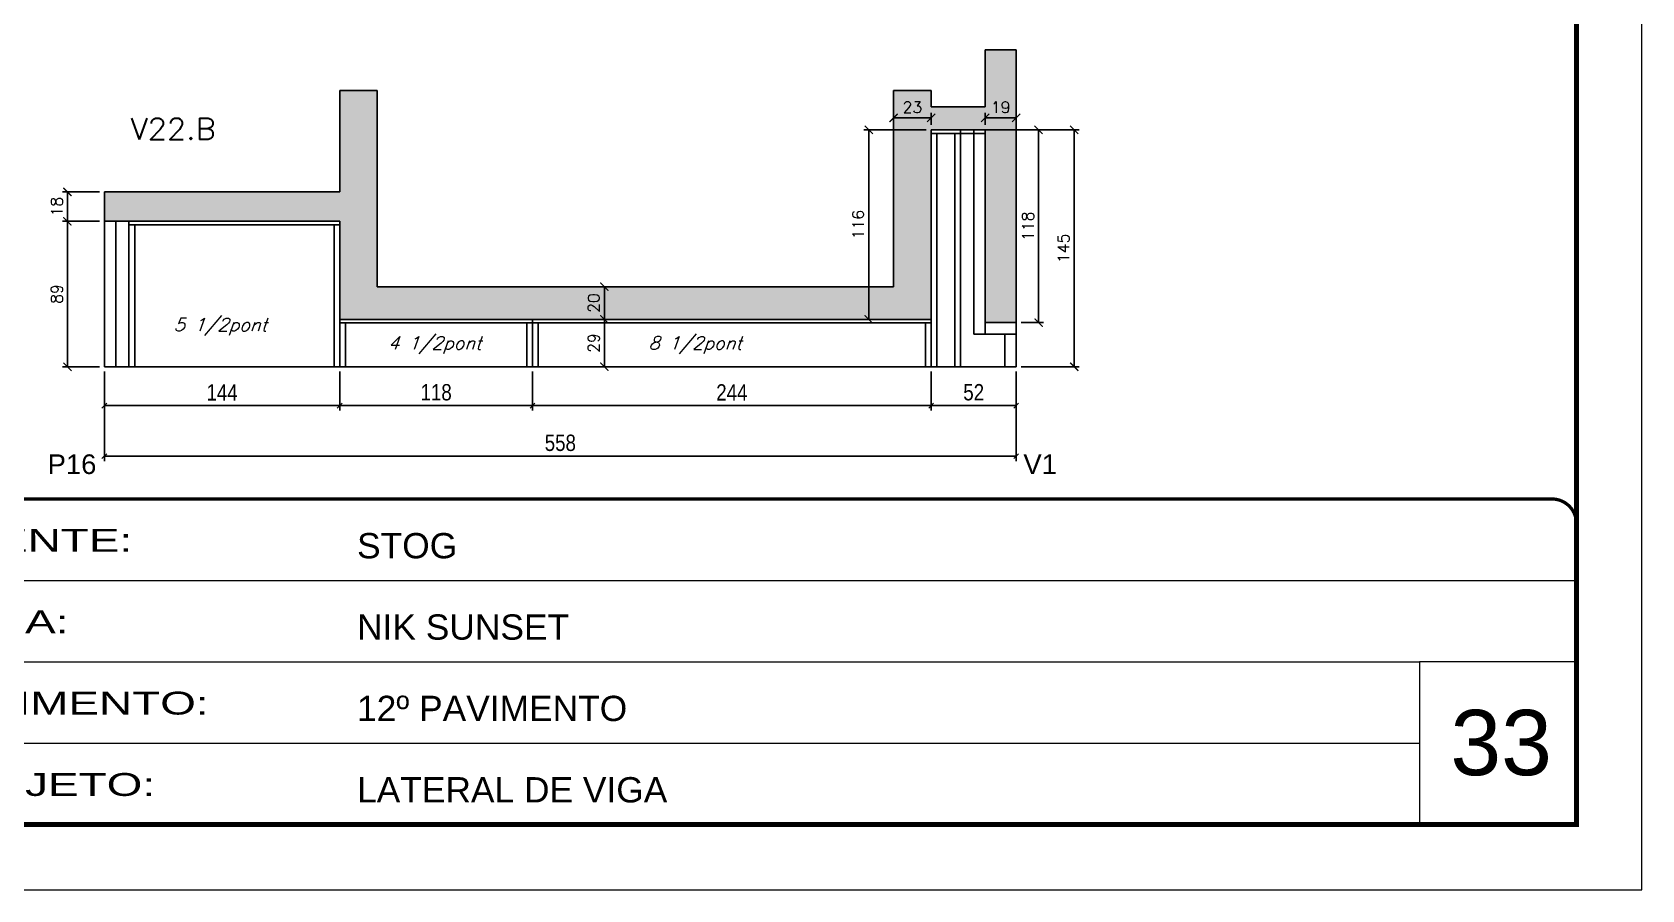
# Model space of a CAD drawing. Extents: x -10448 to -1189, y -11772 to 17235.
# Drawn here: x -9948 to -8963, y 6606 to 7131 of the extents above; entities that cross this region are included whole.
import ezdxf

# ---------------------------------------------------------------- set-up
doc = ezdxf.new("R2010")
doc.units = 0
doc.linetypes.add('CONTINUO', pattern=[0])
doc.linetypes.add('DASHED', pattern=[0.75, 0.5, -0.25])
for name, color, linetype in [('5', 5, 'Continuous'), ('COTA', 241, 'Continuous'), ('Painéis', 200, 'Continuous'), ('SARR_2.2x7', 40, 'Continuous'), ('SARR_3.5x7', 81, 'Continuous'), ('texto', 7, 'Continuous')]:
    doc.layers.add(name, color=color, linetype=linetype)
for name, color, linetype, lineweight in [('CARIMBO', 255, 'Continuous', 9), ('Folhas', 255, 'Continuous', 9), ('SARRAFO DE PRESSAO', 251, 'DASHED', 9), ('Texto Seção', 7, 'Continuous', 15)]:
    doc.layers.add(name, color=color, linetype=linetype, lineweight=lineweight)
doc.styles.add('ARIAL', font='arial.ttf')
doc.styles.add('COTA TECNICA', font='techl___.ttf', dxfattribs={"height": 10})
doc.styles.add('REGUA-120', font='ROMANS.shx', dxfattribs={"height": 15})
doc.styles.add('Romans', font='romans.shx')
doc.styles.get("Standard").update_dxf_attribs({"font": 'arial.ttf'})
doc.styles.add('Tecnologia', font='')
doc.styles.get('Tecnologia').set_extended_font_data('Forgotten Futurist')
doc.dimstyles.new('Cota Paínel', dxfattribs={"dimtxt": 7, "dimasz": 5, "dimexe": 3, "dimexo": 3, "dimgap": 3, "dimtad": 1, "dimdec": 1, "dimzin": 12, "dimdsep": 46, "dimtxsty": 'Romans', "dimblk": 'ARCHTICK', "dimcen": 0, "dimclrd": 4, "dimclre": 4, "dimclrt": 1, "dimadec": 1, "dimazin": 3, "dimtfac": 1, "dimtdec": 1, "dimtmove": 0, "dimatfit": 3, "dimldrblk": 'OBLIQUE', "dimfxl": 1, "dimtolj": 1, "dimtzin": 12, "dimarcsym": 0})
doc.dimstyles.new('PAINEL', dxfattribs={"dimtxt": 10, "dimasz": 3, "dimexe": 3, "dimexo": 3, "dimgap": 3, "dimtad": 1, "dimdec": 1, "dimzin": 12, "dimdsep": 46, "dimtxsty": 'COTA TECNICA', "dimblk1": 'OBLIQUE', "dimblk2": 'OBLIQUE', "dimsah": 1, "dimcen": 0.9, "dimclrd": 4, "dimclre": 4, "dimclrt": 240, "dimadec": 1, "dimazin": 3, "dimtfac": 1, "dimtdec": 1, "dimtmove": 0, "dimatfit": 3, "dimfxl": 1, "dimtolj": 1, "dimtzin": 12, "dimarcsym": 0})

# ---------------------------------------------------------------- blocks, each defined once
blk = doc.blocks.new('9999999999')
at = {"color": 30, "linetype": 'CONTINUO'}
for p, q in [((98564.56, 34379.64), (99583.98, 34379.64)), ((98564.56, 34329.83), (99487.98, 34329.83)), ((99583.98, 34329.83), (99487.98, 34329.83)), ((99487.98, 34329.83), (99487.98, 34230.21)), ((98564.56, 34280.02), (99487.98, 34280.02))]:
    blk.add_line(p, q, dxfattribs=at)
at = {"color": 30, "linetype": 'CONTINUO', "const_width": 2}
blk.add_lwpolyline([(99583.98, 34230.21), (99583.98, 34414.45, 0.414214), (99568.98, 34429.45), (98228.98, 34429.45, 0.414214), (98213.98, 34414.45), (98213.98, 34245.21, 0.414214), (98228.98, 34230.21), (99583.98, 34230.21)], format="xyb", dxfattribs=at)
at = {"layer": 'Folhas'}
blk.add_lwpolyline([(98138.98, 34190.21), (99623.98, 34190.21), (99623.98, 35240.21), (98138.98, 35240.21)], close=True, dxfattribs=at)
at = {"layer": 'Folhas', "color": 30, "const_width": 3}
blk.add_lwpolyline([(98213.98, 34230.21), (99583.98, 34230.21), (99583.98, 35200.21), (98213.98, 35200.21)], close=True, dxfattribs=at)
at = {"color": 7, "linetype": 'Continuous', "ltscale": 5, "style": 'ARIAL'}
for s, height, p in [('STOG', 15.483, (98837.68, 34393.13)), ('NIK SUNSET', 15.483, (98837.68, 34343.32)), ('12º PAVIMENTO', 15.4829, (98837.68, 34293.51)), ('LATERAL DE VIGA', 15.4829, (98837.68, 34243.7))]:
    blk.add_text(s, height=height, dxfattribs=at).set_placement(p)
at = {"layer": 'Folhas', "color": 7, "style": 'Tecnologia', "width": 1.5}
for s, p in [('CLIENTE:', (98573.65, 34397.17)), ('OBRA:', (98573.65, 34347.31)), ('PAVIMENTO:', (98573.65, 34297.5)), ('PROJETO:', (98573.65, 34247.69))]:
    blk.add_text(s, height=14, dxfattribs=at).set_placement(p)
blk = doc.blocks.new('_Oblique')
at = {"color": 0, "linetype": 'ByBlock', "lineweight": -2}
blk.add_line((-0.5, -0.5), (0.5, 0.5), dxfattribs=at)
blk = doc.blocks.new('*D924')
at = {"layer": 'COTA', "color": 4, "linetype": 'ByBlock', "lineweight": -2, "transparency": 16777216}
for p, q in [((-9398.18, 6922.84), (-9398.18, 6899.05)), ((-9346.18, 6922.84), (-9346.18, 6899.05)), ((-9346.18, 6902.05), (-9398.18, 6902.05))]:
    blk.add_line(p, q, dxfattribs=at)
at = {"layer": 'Defpoints', "color": 0, "linetype": 'ByBlock', "transparency": 16777216}
for p in [(-9398.18, 6925.84), (-9346.18, 6925.84), (-9398.18, 6902.05)]:
    blk.add_point(p, dxfattribs=at)
at = {"layer": 'COTA', "color": 4, "linetype": 'ByBlock', "lineweight": -2, "transparency": 16777216, "xscale": 3, "yscale": 3, "zscale": 3, "rotation": 180}
blk.add_blockref('_Oblique', (-9398.18, 6902.05), dxfattribs=at)
at = {"layer": 'COTA', "color": 4, "linetype": 'ByBlock', "lineweight": -2, "transparency": 16777216, "xscale": 3, "yscale": 3, "zscale": 3}
blk.add_blockref('_Oblique', (-9346.18, 6902.05), dxfattribs=at)
at = {"layer": 'COTA', "color": 240, "linetype": 'ByBlock', "transparency": 16777216, "insert": (-9372.18, 6910.16), "char_height": 10, "attachment_point": 5, "style": 'COTA TECNICA'}
blk.add_mtext('\\A1;52', dxfattribs=at)
blk = doc.blocks.new('*D920')
at = {"layer": 'COTA', "color": 4, "linetype": 'ByBlock', "lineweight": -2, "transparency": 16777216}
for p, q in [((-9642.18, 6922.84), (-9642.18, 6899.05)), ((-9398.18, 6922.84), (-9398.18, 6899.05)), ((-9398.18, 6902.05), (-9642.18, 6902.05))]:
    blk.add_line(p, q, dxfattribs=at)
at = {"layer": 'Defpoints', "color": 0, "linetype": 'ByBlock', "transparency": 16777216}
for p in [(-9642.18, 6925.84), (-9398.18, 6925.84), (-9642.18, 6902.05)]:
    blk.add_point(p, dxfattribs=at)
at = {"layer": 'COTA', "color": 4, "linetype": 'ByBlock', "lineweight": -2, "transparency": 16777216, "xscale": 3, "yscale": 3, "zscale": 3, "rotation": 180}
blk.add_blockref('_Oblique', (-9642.18, 6902.05), dxfattribs=at)
at = {"layer": 'COTA', "color": 4, "linetype": 'ByBlock', "lineweight": -2, "transparency": 16777216, "xscale": 3, "yscale": 3, "zscale": 3}
blk.add_blockref('_Oblique', (-9398.18, 6902.05), dxfattribs=at)
at = {"layer": 'COTA', "color": 240, "linetype": 'ByBlock', "transparency": 16777216, "insert": (-9520.18, 6910.12), "char_height": 10, "attachment_point": 5, "style": 'COTA TECNICA'}
blk.add_mtext('\\A1;244', dxfattribs=at)
blk = doc.blocks.new('*D921')
at = {"layer": 'COTA', "color": 4, "linetype": 'ByBlock', "lineweight": -2, "transparency": 16777216}
for p, q in [((-9904.18, 6922.84), (-9904.18, 6868.06)), ((-9346.18, 6922.84), (-9346.18, 6868.06)), ((-9346.18, 6871.06), (-9904.18, 6871.06))]:
    blk.add_line(p, q, dxfattribs=at)
at = {"layer": 'Defpoints', "color": 0, "linetype": 'ByBlock', "transparency": 16777216}
for p in [(-9904.18, 6925.84), (-9346.18, 6925.84), (-9904.18, 6871.06)]:
    blk.add_point(p, dxfattribs=at)
at = {"layer": 'COTA', "color": 4, "linetype": 'ByBlock', "lineweight": -2, "transparency": 16777216, "xscale": 3, "yscale": 3, "zscale": 3, "rotation": 180}
blk.add_blockref('_Oblique', (-9904.18, 6871.06), dxfattribs=at)
at = {"layer": 'COTA', "color": 4, "linetype": 'ByBlock', "lineweight": -2, "transparency": 16777216, "xscale": 3, "yscale": 3, "zscale": 3}
blk.add_blockref('_Oblique', (-9346.18, 6871.06), dxfattribs=at)
at = {"layer": 'COTA', "color": 240, "linetype": 'ByBlock', "transparency": 16777216, "insert": (-9625.18, 6879.19), "char_height": 10, "attachment_point": 5, "style": 'COTA TECNICA'}
blk.add_mtext('\\A1;558', dxfattribs=at)
blk = doc.blocks.new('*D922')
at = {"layer": 'COTA', "color": 4, "linetype": 'ByBlock', "lineweight": -2, "transparency": 16777216}
for p, q in [((-9642.18, 6922.84), (-9642.18, 6899.05)), ((-9760.18, 6910.59), (-9760.18, 6899.05)), ((-9642.18, 6902.05), (-9760.18, 6902.05))]:
    blk.add_line(p, q, dxfattribs=at)
at = {"layer": 'Defpoints', "color": 0, "linetype": 'ByBlock', "transparency": 16777216}
for p in [(-9642.18, 6925.84), (-9760.18, 6913.59), (-9760.18, 6902.05)]:
    blk.add_point(p, dxfattribs=at)
at = {"layer": 'COTA', "color": 4, "linetype": 'ByBlock', "lineweight": -2, "transparency": 16777216, "xscale": 3, "yscale": 3, "zscale": 3, "rotation": 180}
blk.add_blockref('_Oblique', (-9760.18, 6902.05), dxfattribs=at)
at = {"layer": 'COTA', "color": 4, "linetype": 'ByBlock', "lineweight": -2, "transparency": 16777216, "xscale": 3, "yscale": 3, "zscale": 3}
blk.add_blockref('_Oblique', (-9642.18, 6902.05), dxfattribs=at)
at = {"layer": 'COTA', "color": 240, "linetype": 'ByBlock', "transparency": 16777216, "insert": (-9701.18, 6910.14), "char_height": 10, "attachment_point": 5, "style": 'COTA TECNICA'}
blk.add_mtext('\\A1;118', dxfattribs=at)
blk = doc.blocks.new('*D925')
at = {"layer": 'COTA', "color": 4, "linetype": 'ByBlock', "lineweight": -2, "transparency": 16777216}
for p, q in [((-9904.18, 6922.84), (-9904.18, 6899.05)), ((-9760.18, 6922.84), (-9760.18, 6899.05)), ((-9904.18, 6902.05), (-9760.18, 6902.05))]:
    blk.add_line(p, q, dxfattribs=at)
at = {"layer": 'Defpoints', "color": 0, "linetype": 'ByBlock', "transparency": 16777216}
for p in [(-9904.18, 6925.84), (-9760.18, 6925.84), (-9760.18, 6902.05)]:
    blk.add_point(p, dxfattribs=at)
at = {"layer": 'COTA', "color": 4, "linetype": 'ByBlock', "lineweight": -2, "transparency": 16777216, "xscale": 3, "yscale": 3, "zscale": 3, "rotation": 180}
blk.add_blockref('_Oblique', (-9904.18, 6902.05), dxfattribs=at)
at = {"layer": 'COTA', "color": 4, "linetype": 'ByBlock', "lineweight": -2, "transparency": 16777216, "xscale": 3, "yscale": 3, "zscale": 3}
blk.add_blockref('_Oblique', (-9760.18, 6902.05), dxfattribs=at)
at = {"layer": 'COTA', "color": 240, "linetype": 'ByBlock', "transparency": 16777216, "insert": (-9832.18, 6910.12), "char_height": 10, "attachment_point": 5, "style": 'COTA TECNICA'}
blk.add_mtext('\\A1;144', dxfattribs=at)
blk = doc.blocks.new('_ArchTick')
at = {"color": 0, "linetype": 'ByBlock', "const_width": 0.15}
blk.add_lwpolyline([(-0.5, -0.5), (0.5, 0.5)], dxfattribs=at)
blk = doc.blocks.new('*D926')
at = {"layer": 'COTA', "color": 4, "lineweight": -2, "transparency": 16777216}
for p, q in [((-9365.18, 7073.84), (-9365.18, 7081.18)), ((-9346.18, 7078.18), (-9365.18, 7078.18)), ((-9346.18, 7046.71), (-9346.18, 7081.18))]:
    blk.add_line(p, q, dxfattribs=at)
at = {"layer": 'Defpoints', "color": 0, "transparency": 16777216}
for p in [(-9365.18, 7078.18), (-9365.18, 7070.84), (-9346.18, 7043.71)]:
    blk.add_point(p, dxfattribs=at)
at = {"layer": 'COTA', "color": 4, "lineweight": -2, "transparency": 16777216, "xscale": 5, "yscale": 5, "zscale": 5, "rotation": 180}
blk.add_blockref('_ArchTick', (-9365.18, 7078.18), dxfattribs=at)
at = {"layer": 'COTA', "color": 4, "lineweight": -2, "transparency": 16777216, "xscale": 5, "yscale": 5, "zscale": 5}
blk.add_blockref('_ArchTick', (-9346.18, 7078.18), dxfattribs=at)
at = {"layer": 'COTA', "color": 1, "transparency": 16777216, "insert": (-9355.68, 7084.68), "char_height": 7, "attachment_point": 5, "style": 'Romans'}
blk.add_mtext('\\A1;19', dxfattribs=at)
blk = doc.blocks.new('*D927')
at = {"layer": 'COTA', "color": 4, "lineweight": -2, "transparency": 16777216}
for p, q in [((-9421.18, 7073.84), (-9421.18, 7081.18)), ((-9398.18, 7078.18), (-9421.18, 7078.18)), ((-9398.18, 7073.84), (-9398.18, 7081.18))]:
    blk.add_line(p, q, dxfattribs=at)
at = {"layer": 'Defpoints', "color": 0, "transparency": 16777216}
for p in [(-9421.18, 7078.18), (-9421.18, 7070.84), (-9398.18, 7070.84)]:
    blk.add_point(p, dxfattribs=at)
at = {"layer": 'COTA', "color": 4, "lineweight": -2, "transparency": 16777216, "xscale": 5, "yscale": 5, "zscale": 5, "rotation": 180}
blk.add_blockref('_ArchTick', (-9421.18, 7078.18), dxfattribs=at)
at = {"layer": 'COTA', "color": 4, "lineweight": -2, "transparency": 16777216, "xscale": 5, "yscale": 5, "zscale": 5}
blk.add_blockref('_ArchTick', (-9398.18, 7078.18), dxfattribs=at)
at = {"layer": 'COTA', "color": 1, "transparency": 16777216, "insert": (-9409.68, 7084.68), "char_height": 7, "attachment_point": 5, "style": 'Romans'}
blk.add_mtext('\\A1;23', dxfattribs=at)
blk = doc.blocks.new('*D923')
at = {"layer": 'COTA', "color": 4, "lineweight": -2, "transparency": 16777216}
for p, q in [((-9359.74, 7070.84), (-9329.44, 7070.84)), ((-9332.44, 6952.84), (-9332.44, 7070.84)), ((-9343.18, 6952.84), (-9329.44, 6952.84))]:
    blk.add_line(p, q, dxfattribs=at)
at = {"layer": 'Defpoints', "color": 0, "transparency": 16777216}
for p in [(-9362.74, 7070.84), (-9332.44, 7070.84), (-9346.18, 6952.84)]:
    blk.add_point(p, dxfattribs=at)
at = {"layer": 'COTA', "color": 4, "lineweight": -2, "transparency": 16777216, "xscale": 5, "yscale": 5, "zscale": 5}
for p, rotation in [((-9332.44, 7070.84), 90), ((-9332.44, 6952.84), 270)]:
    blk.add_blockref('_ArchTick', p, dxfattribs=dict(at, rotation=rotation))
at = {"layer": 'COTA', "color": 1, "transparency": 16777216, "insert": (-9338.94, 7011.84), "char_height": 7, "attachment_point": 5, "rotation": 90, "style": 'Romans'}
blk.add_mtext('\\A1;118', dxfattribs=at)
blk = doc.blocks.new('*D928')
at = {"layer": 'COTA', "color": 4, "lineweight": -2, "transparency": 16777216}
for p, q in [((-9401.18, 7070.84), (-9439.41, 7070.84)), ((-9436.41, 7070.84), (-9436.41, 6954.84)), ((-9401.18, 6954.84), (-9439.41, 6954.84))]:
    blk.add_line(p, q, dxfattribs=at)
at = {"layer": 'Defpoints', "color": 0, "transparency": 16777216}
for p in [(-9398.18, 7070.84), (-9436.41, 6954.84), (-9398.18, 6954.84)]:
    blk.add_point(p, dxfattribs=at)
at = {"layer": 'COTA', "color": 4, "lineweight": -2, "transparency": 16777216, "xscale": 5, "yscale": 5, "zscale": 5}
for p, rotation in [((-9436.41, 7070.84), 90), ((-9436.41, 6954.84), 270)]:
    blk.add_blockref('_ArchTick', p, dxfattribs=dict(at, rotation=rotation))
at = {"layer": 'COTA', "color": 1, "transparency": 16777216, "insert": (-9442.91, 7012.84), "char_height": 7, "attachment_point": 5, "rotation": 90, "style": 'Romans'}
blk.add_mtext('\\A1;116', dxfattribs=at)
blk = doc.blocks.new('*D929')
at = {"layer": 'COTA', "color": 4, "lineweight": -2, "transparency": 16777216}
for p, q in [((-9907.18, 7014.84), (-9929.82, 7014.84)), ((-9926.82, 6925.84), (-9926.82, 7014.84)), ((-9907.18, 6925.84), (-9929.82, 6925.84))]:
    blk.add_line(p, q, dxfattribs=at)
at = {"layer": 'Defpoints', "color": 0, "transparency": 16777216}
for p in [(-9926.82, 7014.84), (-9904.18, 7014.84), (-9904.18, 6925.84)]:
    blk.add_point(p, dxfattribs=at)
at = {"layer": 'COTA', "color": 4, "lineweight": -2, "transparency": 16777216, "xscale": 5, "yscale": 5, "zscale": 5}
for p, rotation in [((-9926.82, 7014.84), 90), ((-9926.82, 6925.84), 270)]:
    blk.add_blockref('_ArchTick', p, dxfattribs=dict(at, rotation=rotation))
at = {"layer": 'COTA', "color": 1, "transparency": 16777216, "insert": (-9933.32, 6970.34), "char_height": 7, "attachment_point": 5, "rotation": 90, "style": 'Romans'}
blk.add_mtext('\\A1;89', dxfattribs=at)
blk = doc.blocks.new('*D930')
at = {"layer": 'COTA', "color": 4, "lineweight": -2, "transparency": 16777216}
for p, q in [((-9377.18, 7070.84), (-9307.67, 7070.84)), ((-9310.67, 6925.84), (-9310.67, 7070.84)), ((-9343.18, 6925.84), (-9307.67, 6925.84))]:
    blk.add_line(p, q, dxfattribs=at)
at = {"layer": 'Defpoints', "color": 0, "transparency": 16777216}
for p in [(-9380.18, 7070.84), (-9310.67, 7070.84), (-9346.18, 6925.84)]:
    blk.add_point(p, dxfattribs=at)
at = {"layer": 'COTA', "color": 4, "lineweight": -2, "transparency": 16777216, "xscale": 5, "yscale": 5, "zscale": 5}
for p, rotation in [((-9310.67, 7070.84), 90), ((-9310.67, 6925.84), 270)]:
    blk.add_blockref('_ArchTick', p, dxfattribs=dict(at, rotation=rotation))
at = {"layer": 'COTA', "color": 1, "transparency": 16777216, "insert": (-9317.17, 6998.34), "char_height": 7, "attachment_point": 5, "rotation": 90, "style": 'Romans'}
blk.add_mtext('\\A1;145', dxfattribs=at)
blk = doc.blocks.new('*D931')
at = {"layer": 'COTA', "color": 4, "lineweight": -2, "transparency": 16777216}
for p, q in [((-9582.18, 6974.84), (-9601.2, 6974.84)), ((-9598.2, 6974.84), (-9598.2, 6954.84)), ((-9582.18, 6954.84), (-9601.2, 6954.84))]:
    blk.add_line(p, q, dxfattribs=at)
at = {"layer": 'Defpoints', "color": 0, "transparency": 16777216}
for p in [(-9579.18, 6974.84), (-9598.2, 6954.84), (-9579.18, 6954.84)]:
    blk.add_point(p, dxfattribs=at)
at = {"layer": 'COTA', "color": 4, "lineweight": -2, "transparency": 16777216, "xscale": 5, "yscale": 5, "zscale": 5}
for p, rotation in [((-9598.2, 6974.84), 90), ((-9598.2, 6954.84), 270)]:
    blk.add_blockref('_ArchTick', p, dxfattribs=dict(at, rotation=rotation))
at = {"layer": 'COTA', "color": 1, "transparency": 16777216, "insert": (-9604.7, 6964.84), "char_height": 7, "attachment_point": 5, "rotation": 90, "style": 'Romans'}
blk.add_mtext('\\A1;20', dxfattribs=at)
blk = doc.blocks.new('*D932')
at = {"layer": 'COTA', "color": 4, "lineweight": -2, "transparency": 16777216}
for p, q in [((-9582.18, 6954.84), (-9601.2, 6954.84)), ((-9598.2, 6954.84), (-9598.2, 6925.84)), ((-9582.18, 6925.84), (-9601.2, 6925.84))]:
    blk.add_line(p, q, dxfattribs=at)
at = {"layer": 'Defpoints', "color": 0, "transparency": 16777216}
for p in [(-9579.18, 6954.84), (-9598.2, 6925.84), (-9579.18, 6925.84)]:
    blk.add_point(p, dxfattribs=at)
at = {"layer": 'COTA', "color": 4, "lineweight": -2, "transparency": 16777216, "xscale": 5, "yscale": 5, "zscale": 5}
for p, rotation in [((-9598.2, 6954.84), 90), ((-9598.2, 6925.84), 270)]:
    blk.add_blockref('_ArchTick', p, dxfattribs=dict(at, rotation=rotation))
at = {"layer": 'COTA', "color": 1, "transparency": 16777216, "insert": (-9604.7, 6940.34), "char_height": 7, "attachment_point": 5, "rotation": 90, "style": 'Romans'}
blk.add_mtext('\\A1;29', dxfattribs=at)
blk = doc.blocks.new('*D934')
at = {"layer": 'COTA', "color": 4, "lineweight": -2, "transparency": 16777216}
for p, q in [((-9907.18, 7032.84), (-9929.82, 7032.84)), ((-9926.82, 7014.84), (-9926.82, 7032.84)), ((-9907.18, 7014.84), (-9929.82, 7014.84))]:
    blk.add_line(p, q, dxfattribs=at)
at = {"layer": 'Defpoints', "color": 0, "transparency": 16777216}
for p in [(-9926.82, 7032.84), (-9904.18, 7032.84), (-9904.18, 7014.84)]:
    blk.add_point(p, dxfattribs=at)
at = {"layer": 'COTA', "color": 4, "lineweight": -2, "transparency": 16777216, "xscale": 5, "yscale": 5, "zscale": 5}
for p, rotation in [((-9926.82, 7032.84), 90), ((-9926.82, 7014.84), 270)]:
    blk.add_blockref('_ArchTick', p, dxfattribs=dict(at, rotation=rotation))
at = {"layer": 'COTA', "color": 1, "transparency": 16777216, "insert": (-9933.32, 7023.84), "char_height": 7, "attachment_point": 5, "rotation": 90, "style": 'Romans'}
blk.add_mtext('\\A1;18', dxfattribs=at)

msp = doc.modelspace()

# ---------------------------------------------------------------- hatches: boundary and pattern name
at = {"layer": 'COTA', "linetype": 'ByBlock'}
h = msp.add_hatch(dxfattribs=at)
h.set_pattern_fill('AR-CONC', color=256, scale=0.03)
h.set_pattern_definition([(50, (-1365.61, -47.5465), (5.46554, -0.4781726), [0.5715, -6.2865]), (355, (-1365.61, -47.5465), (-1.0573026, 5.7317054), [0.4572, -5.0292175]), (100.451445, (-1365.1544, -47.5864), (4.4082374, 5.2535326), [0.4857003, -5.3427073]), (46.1842, (-1365.61, -46.0225), (8.1323712, -1.26127), [0.85725, -9.42975]), (96.63556, (-1364.932, -46.128), (7.122124, 7.422784), [0.728551, -8.014068]), (351.18415, (-1365.61, -46.0225), (7.122124, 7.422784), [0.685799, -7.543792]), (21, (-1364.848, -46.4035), (4.5484317, -3.067956), [0.5715, -6.2865]), (326, (-1364.848, -46.4035), (1.8540609, 5.525639), [0.4572, -5.0292]), (71.451445, (-1364.469, -46.659), (6.4024926, 2.457683), [0.4857003, -5.342698]), (37.5, (-1365.6098, -47.5465), (0.0926581, 2.53665117), [0, -4.96824, 0, -5.1054, 0, -5.04825]), (7.5, (-1365.6098, -47.5465), (2.0045899, 3.00541724), [0, -2.91084, 0, -4.85394, 0, -1.92405]), (327.5, (-1367.309, -47.5465), (4.06771786, -0.17186232), [0, -1.905, 0, -5.9436, 0, -7.8867]), (317.5, (-1368.071, -47.5465), (4.4438754, 0.7627947), [0, -2.4765, 0, -3.94716, 0, -5.6007])])
h.paths.add_polyline_path([(-9737.18, 7094.84), (-9760.18, 7094.84), (-9760.18, 7032.84), (-9885.18, 7032.84), (-9904.18, 7032.84), (-9904.18, 7014.84), (-9760.18, 7014.84), (-9760.18, 6954.84), (-9421.18, 6954.84), (-9398.18, 6954.84), (-9398.18, 7070.84), (-9365.18, 7070.84), (-9365.18, 6952.84), (-9346.18, 6952.84), (-9346.18, 7119.84), (-9365.18, 7119.84), (-9365.18, 7084.84), (-9398.18, 7084.84), (-9398.18, 7094.84), (-9421.18, 7094.84), (-9421.18, 6974.84), (-9737.18, 6974.84)])

# ---------------------------------------------------------------- linework, layer by layer
for p, q in [((-9346.18, 7119.84), (-9365.18, 7119.84)), ((-9365.18, 7119.84), (-9365.18, 7084.84)), ((-9346.18, 6952.84), (-9346.18, 7119.84)), ((-9737.18, 7094.84), (-9760.18, 7094.84)), ((-9760.18, 7032.84), (-9760.18, 7094.84)), ((-9737.18, 6974.84), (-9737.18, 7094.84)), ((-9421.18, 6974.84), (-9421.18, 7094.84)), ((-9398.18, 7094.84), (-9421.18, 7094.84)), ((-9398.18, 7084.84), (-9398.18, 7094.84)), ((-9365.18, 7084.84), (-9398.18, 7084.84)), ((-9904.18, 7032.84), (-9885.18, 7032.84)), ((-9904.18, 7014.84), (-9904.18, 7032.84)), ((-9760.18, 7032.84), (-9885.18, 7032.84)), ((-9885.18, 7032.84), (-9885.18, 7032.84)), ((-9421.18, 6974.84), (-9737.18, 6974.84))]:
    msp.add_line(p, q, dxfattribs=at)
at = {"layer": 'Painéis', "linetype": 'ByBlock'}
for p, q in [((-9365.18, 7070.84), (-9398.18, 7070.84)), ((-9398.18, 6954.84), (-9398.18, 7070.84)), ((-9365.18, 6952.84), (-9365.18, 7070.84)), ((-9904.18, 6925.84), (-9904.18, 7014.84)), ((-9760.18, 6954.84), (-9760.18, 7014.84)), ((-9398.18, 6954.84), (-9760.18, 6954.84)), ((-9760.18, 6925.84), (-9760.18, 6954.84)), ((-9760.18, 6954.84), (-9760.18, 6954.84)), ((-9642.18, 6925.84), (-9642.18, 6954.84)), ((-9642.18, 6925.84), (-9642.18, 6954.84)), ((-9398.18, 6954.84), (-9398.18, 6954.84)), ((-9398.18, 6925.84), (-9398.18, 6954.84)), ((-9398.18, 6925.84), (-9398.18, 6954.84)), ((-9346.18, 6952.84), (-9365.18, 6952.84)), ((-9346.18, 6925.84), (-9346.18, 6952.84)), ((-9904.18, 6925.84), (-9760.18, 6925.84)), ((-9398.18, 6925.84), (-9760.18, 6925.84)), ((-9346.18, 6925.84), (-9398.18, 6925.84))]:
    msp.add_line(p, q, dxfattribs=at)
at = {"layer": 'Painéis'}
msp.add_line((-9760.18, 7014.84), (-9904.18, 7014.84), dxfattribs=at)
at = {"layer": 'SARR_2.2x7', "linetype": 'Continuous'}
for p, q in [((-9365.18, 7068.64), (-9398.18, 7068.64)), ((-9372.18, 6945.84), (-9372.18, 7070.84)), ((-9897.18, 6925.84), (-9897.18, 7014.84)), ((-9889.18, 7012.64), (-9760.18, 7012.64)), ((-9642.18, 6952.64), (-9760.18, 6952.64)), ((-9760.18, 6952.64), (-9760.18, 6952.64)), ((-9398.18, 6952.64), (-9642.18, 6952.64)), ((-9398.18, 6952.64), (-9398.18, 6952.64)), ((-9346.18, 6945.84), (-9372.18, 6945.84)), ((-9365.18, 6945.84), (-9365.18, 6952.84)), ((-9353.18, 6925.84), (-9353.18, 6945.84))]:
    msp.add_line(p, q, dxfattribs=at)
at = {"layer": 'SARR_3.5x7'}
for p, q in [((-9398.18, 7070.84), (-9398.18, 6925.84)), ((-9394.68, 7068.64), (-9394.68, 6925.84)), ((-9383.68, 7068.64), (-9383.68, 6925.84)), ((-9380.18, 7070.84), (-9380.18, 6925.84)), ((-9889.18, 7014.84), (-9889.18, 6925.84)), ((-9760.18, 7014.84), (-9760.18, 6925.84)), ((-9885.68, 7012.64), (-9885.68, 6925.84)), ((-9763.68, 7012.64), (-9763.68, 6925.84)), ((-9763.68, 6952.64), (-9763.68, 6925.84)), ((-9760.18, 6954.84), (-9760.18, 6925.84)), ((-9756.68, 6952.64), (-9756.68, 6925.84)), ((-9645.68, 6952.64), (-9645.68, 6925.84)), ((-9642.18, 6952.64), (-9642.18, 6925.84)), ((-9642.18, 6952.64), (-9642.18, 6925.84)), ((-9638.68, 6952.64), (-9638.68, 6925.84)), ((-9401.68, 6952.64), (-9401.68, 6925.84)), ((-9398.18, 6954.84), (-9398.18, 6925.84)), ((-9394.68, 6952.64), (-9394.68, 6925.84)), ((-9763.68, 6925.84), (-9760.18, 6925.84)), ((-9756.68, 6925.84), (-9760.18, 6925.84)), ((-9642.18, 6925.84), (-9645.68, 6925.84)), ((-9642.18, 6925.84), (-9645.68, 6925.84)), ((-9642.18, 6925.84), (-9645.68, 6925.84)), ((-9638.68, 6925.84), (-9642.18, 6925.84)), ((-9638.68, 6925.84), (-9642.18, 6925.84)), ((-9638.68, 6925.84), (-9642.18, 6925.84)), ((-9398.18, 6925.84), (-9401.68, 6925.84)), ((-9394.68, 6925.84), (-9398.18, 6925.84)), ((-9365.18, 6925.84), (-9368.68, 6925.84))]:
    msp.add_line(p, q, dxfattribs=at)

# ---------------------------------------------------------------- block references
at = {"layer": 'SARRAFO DE PRESSAO', "color": 6, "linetype": 'ByBlock'}
msp.add_blockref('9999999999', (-108587.26, -27584.58), dxfattribs=at)

# ---------------------------------------------------------------- texts
at = {"layer": '5', "linetype": 'Continuous'}
for s, rotation, p in [('P16', 0.00004, (-9938.95, 6860.17)), ('V1', 359.99996, (-9341.76, 6860.17))]:
    msp.add_text(s, height=12, rotation=rotation, dxfattribs=at).set_placement(p)
at = {"layer": 'CARIMBO', "style": 'ARIAL'}
msp.add_text('33', height=40, dxfattribs=at).set_placement((-9080.42, 6675.77))
at = {"layer": 'texto', "color": 2, "char_height": 8, "attachment_point": 5, "style": 'Romans'}
for s, insert in [('{\\Q19;\\C256;5 1/2pont}', (-9833.26, 6950.28)), ('{\\Q19;\\C256;4 1/2pont}', (-9702.06, 6939.06)), ('{\\Q19;\\C256;8 1/2pont}', (-9542.68, 6939.06))]:
    msp.add_mtext(s, dxfattribs=dict(at, insert=insert))
at = {"layer": 'Texto Seção', "style": 'REGUA-120', "width": 1.05}
msp.add_text('V22.B', height=13, dxfattribs=at).set_placement((-9888.18, 7064.92))

# ---------------------------------------------------------------- dimensions: what is measured, and where the dimension line sits
at = {"layer": 'COTA'}
for base, p1, p2, angle, picture, middle in [((-9421.18, 7078.18), (-9398.18, 7070.84), (-9421.18, 7070.84), 180, '*D927', (-9409.68, 7084.68)), ((-9598.2, 6925.84), (-9579.18, 6954.84), (-9579.18, 6925.84), 90, '*D932', (-9604.7, 6940.34))]:
    dim = msp.add_linear_dim(base=base, p1=p1, p2=p2, angle=angle, dimstyle='Cota Paínel', override={"dimtmove": 1}, dxfattribs=at)
    dim.commit()
    dim.dimension.update_dxf_attribs({"geometry": picture, "text_midpoint": middle})
for base, p1, p2, angle, picture, middle in [((-9365.18, 7078.18), (-9346.18, 7043.71), (-9365.18, 7070.84), 180, '*D926', (-9355.68, 7084.68)), ((-9436.41, 6954.84), (-9398.18, 7070.84), (-9398.18, 6954.84), 90, '*D928', (-9442.91, 7012.84)), ((-9332.44, 7070.84), (-9346.18, 6952.84), (-9362.74, 7070.84), 90, '*D923', (-9338.94, 7011.84)), ((-9926.82, 7032.84), (-9904.18, 7014.84), (-9904.18, 7032.84), 90, '*D934', (-9933.32, 7023.84)), ((-9926.82, 7014.84), (-9904.18, 6925.84), (-9904.18, 7014.84), 90, '*D929', (-9933.32, 6970.34)), ((-9598.2, 6954.84), (-9579.18, 6974.84), (-9579.18, 6954.84), 90, '*D931', (-9604.7, 6964.84))]:
    dim = msp.add_linear_dim(base=base, p1=p1, p2=p2, angle=angle, dimstyle='Cota Paínel', dxfattribs=at)
    dim.commit()
    dim.dimension.update_dxf_attribs({"geometry": picture, "text_midpoint": middle})
dim = msp.add_linear_dim(base=(-9310.67, 7070.84), p1=(-9346.18, 6925.84), p2=(-9380.18, 7070.84), angle=90, dimstyle='Cota Paínel', dxfattribs=at)
dim.commit()
dim.dimension.update_dxf_attribs({"geometry": '*D930', "text_midpoint": (-9310.67, 6998.34), "dimtype": 160})
at = {"layer": 'COTA', "linetype": 'ByBlock'}
for base, p1, p2, picture, middle in [((-9904.18, 6871.06), (-9346.18, 6925.84), (-9904.18, 6925.84), '*D921', (-9625.18, 6879.19)), ((-9760.18, 6902.05), (-9642.18, 6925.84), (-9760.18, 6913.59), '*D922', (-9701.18, 6910.14)), ((-9642.18, 6902.05), (-9398.18, 6925.84), (-9642.18, 6925.84), '*D920', (-9520.18, 6910.12)), ((-9398.18, 6902.05), (-9346.18, 6925.84), (-9398.18, 6925.84), '*D924', (-9372.18, 6910.16))]:
    dim = msp.add_linear_dim(base=base, p1=p1, p2=p2, angle=180, dimstyle='PAINEL', dxfattribs=at)
    dim.commit()
    dim.dimension.update_dxf_attribs({"geometry": picture, "text_midpoint": middle})
dim = msp.add_linear_dim(base=(-9760.18, 6902.05), p1=(-9904.18, 6925.84), p2=(-9760.18, 6925.84), dimstyle='PAINEL', dxfattribs=at)
dim.commit()
dim.dimension.update_dxf_attribs({"geometry": '*D925', "text_midpoint": (-9832.18, 6910.12)})

doc.saveas('drawing.dxf')
